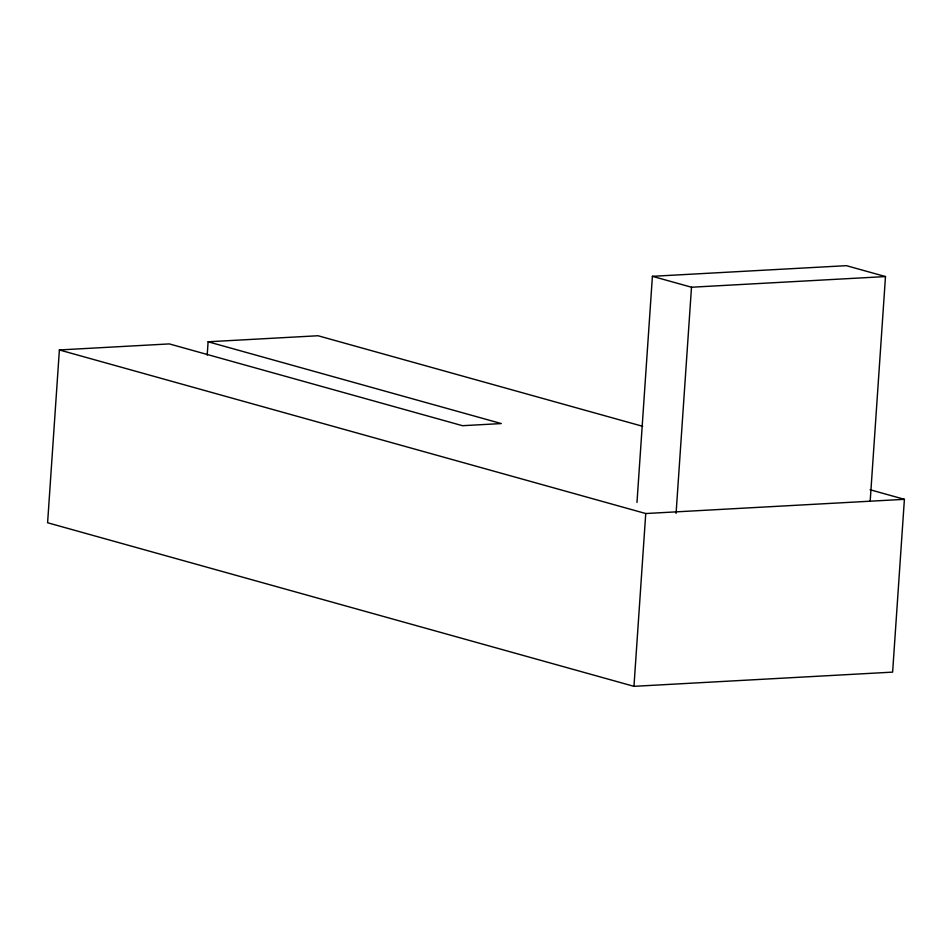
<?xml version="1.0" encoding="UTF-8"?>
<svg xmlns="http://www.w3.org/2000/svg" width="952" height="952" viewBox="0 0 952 952"><rect width="100%" height="100%" fill="white"/><g stroke="black" fill="none" stroke-linecap="round" stroke-linejoin="round"><path stroke-width="1.43" d="M207.203 355.072L208.107 341.78L501.287 423.569L462.493 425.699L169.313 343.91L59.381 349.955L47.6 522.755L633.961 686.332L892.619 672.124L904.4 499.324L870.08 489.745M636.983 502.466L652.406 276.318L846.399 265.667L885.491 276.568L870.176 501.228M633.961 686.332L645.742 513.533L59.381 349.955M676.075 513.366L691.497 287.23L652.406 276.318M691.497 287.23L885.491 276.568M208.107 341.78L318.039 335.747L642.683 426.306M645.742 513.533L904.4 499.324"/></g></svg>
